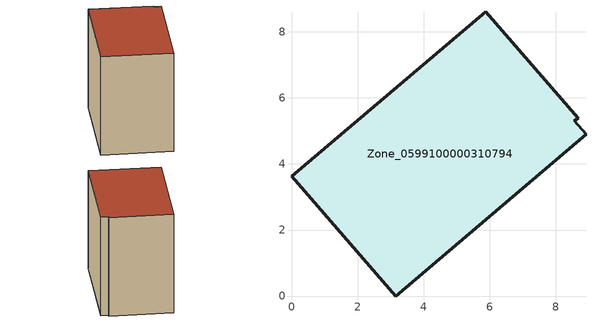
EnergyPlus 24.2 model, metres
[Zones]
Zone_0599100000310794
 floor ground (C_G): 0,3.64 5.88,8.61 8.69,5.39 8.56,5.31 8.92,4.91 3.16,0 z0
 wall outside (C_F): 3.16,0 8.92,4.91 8.56,5.31 8.69,5.39 5.88,8.61 0,3.64 3.16,0 z0:7.02
 roof outside (C_R): 5.88,8.61 0,3.64 3.16,0 8.92,4.91 8.56,5.31 8.69,5.39 z7.02
[BUILDING]
Pand.0599100000310794: North Axis=0; Terrain=City; Loads Convergence Tolerance Value=0.04; Temperature Convergence Tolerance Value=0.4; Solar Distribution=FullExterior; Maximum Number of Warmup Days=25; Minimum Number of Warmup Days=1
[Site:Location]
Rotterdam.The.Hague.AP_ZH_NLD Design_Conditions: Latitude=51.96; Longitude=4.45; Time Zone=1; Elevation=-4.5
[SITE:GROUNDTEMPERATURE:BUILDINGSURFACE]
18, 18, 18, 18, 18, 18, 18, 18, 18, 18, 18, 18
[MATERIAL] Thermal Absorptance=0.9; Solar Absorptance=0.7; Visible Absorptance=0.7
Name | Roughness | Thickness | Conductivity | Density | Specific Heat
G.TI.1946 | MediumSmooth | 0.15 | 1 | 540 | 1210
F.TI.1946 | Rough | 0.3 | 0.857143 | 1920 | 840
R.TI.1946 | MediumRough | 0.2 | 0.1 | 1500 | 1000
[CONSTRUCTION]
C_G: G.TI.1946
C_F: F.TI.1946
C_R: R.TI.1946
[ZONE]
Zone_0599100000310794: Type=1; Multiplier=1; Ceiling Height=Autocalculate; Volume=Autocalculate; Floor Area=autocalculate; Part of Total Floor Area=Yes
[ZONEINFILTRATION:DESIGNFLOWRATE]
Infil_Zone_0599100000310794: Zone or ZoneList or Space or SpaceList=Zone_0599100000310794; Schedule=AlwaysOn; Design Flow Rate Calculation Method=Flow/Area; Flow Rate per Floor Area=0.003; Constant Term Coefficient=1; Temperature Term Coefficient=0; Velocity Term Coefficient=0; Velocity Squared Term Coefficient=0
[HVACTEMPLATE:ZONE:IDEALLOADSAIRSYSTEM]
Zone_0599100000310794: Maximum Heating Supply Air Temperature=50; Minimum Cooling Supply Air Temperature=13; Maximum Heating Supply Air Humidity Ratio=0.0156; Minimum Cooling Supply Air Humidity Ratio=0.0077; Heating Limit=NoLimit; Cooling Limit=NoLimit; Dehumidification Control Type=ConstantSensibleHeatRatio; Cooling Sensible Heat Ratio=0.7; Dehumidification Setpoint=60; Humidification Control Type=None; Humidification Setpoint=30; Outdoor Air Method=None; Outdoor Air Flow Rate per Person=0.00944; Outdoor Air Flow Rate per Zone Floor Area=0; Outdoor Air Flow Rate per Zone=0; Demand Controlled Ventilation Type=None; Outdoor Air Economizer Type=NoEconomizer; Heat Recovery Type=None; Sensible Heat Recovery Effectiveness=0.7; Latent Heat Recovery Effectiveness=0.65
[ZONECONTROL:THERMOSTAT]
ThermostatControl_Zone_0599100000310794: Zone or ZoneList=Zone_0599100000310794; Control Type Schedule=DualSetpointControlType; Control 1=Thermostat_Zone_0599100000310794; Temperature Difference Between Cutout And Setpoint=0
[THERMOSTATSETPOINT:DUALSETPOINT]
Thermostat_Zone_0599100000310794: Heating Setpoint Temperature Schedule=HeatingSetpoint_Zone_0599100000310794; Cooling Setpoint Temperature Schedule=CoolingSetpoint_Zone_0599100000310794
[SCHEDULE:COMPACT]
HeatingSetpoint_Zone_0599100000310794: Through: 12/31, For: AllDays, Until: 24:00, 21
CoolingSetpoint_Zone_0599100000310794: Through: 12/31, For: AllDays, Until: 24:00, 24
DualSetpointControlType: Through: 12/31, For: AllDays, Until: 24:00, 4
AlwaysOn: Through: 12/31, For: AllDays, Until: 24:00, 1
